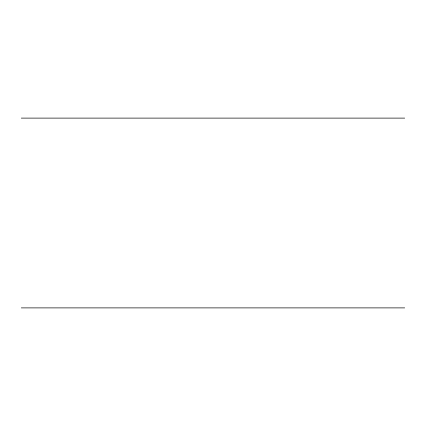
<?xml version="1.0" encoding="UTF-8"?>
<svg xmlns="http://www.w3.org/2000/svg" width="426" height="426" viewBox="0 0 426 426"><rect width="100%" height="100%" fill="white"/><g stroke="black" fill="none" stroke-linecap="round" stroke-linejoin="round"><path stroke-width="0.64" d="M21.3 118.109L404.7 118.109M21.3 307.892L404.7 307.892"/></g></svg>
